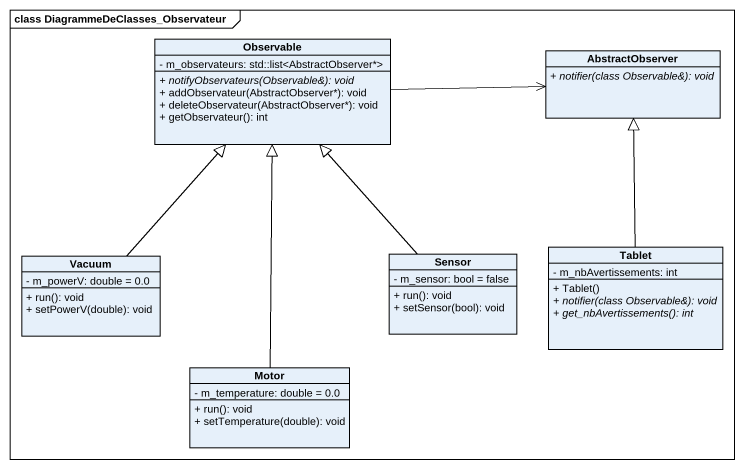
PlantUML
@startuml
mainframe class DiagrammeDeClasses_Observateur
hide circle
hide empty members
skinparam classAttributeIconSize 0
class Observable {
  - m_observateurs: std::list<AbstractObserver*>
  {abstract} + notifyObservateurs(Observable&): void
  + addObservateur(AbstractObserver*): void
  + deleteObservateur(AbstractObserver*): void
  + getObservateur(): int
}
class AbstractObserver {
  {abstract} + notifier(class Observable&): void
}
class Vacuum {
  - m_powerV: double = 0.0
  + run(): void
  + setPowerV(double): void
}
class Sensor {
  - m_sensor: bool = false
  + run(): void
  + setSensor(bool): void
}
class Tablet {
  - m_nbAvertissements: int
  + Tablet()
  {abstract} + notifier(class Observable&): void
  {abstract} + get_nbAvertissements(): int
}
class Motor {
  - m_temperature: double = 0.0
  + run(): void
  + setTemperature(double): void
}
Observable -right-> AbstractObserver
Vacuum -up-|> Observable
Sensor -up-|> Observable
Tablet -up-|> AbstractObserver
Motor -up-|> Observable
@enduml
